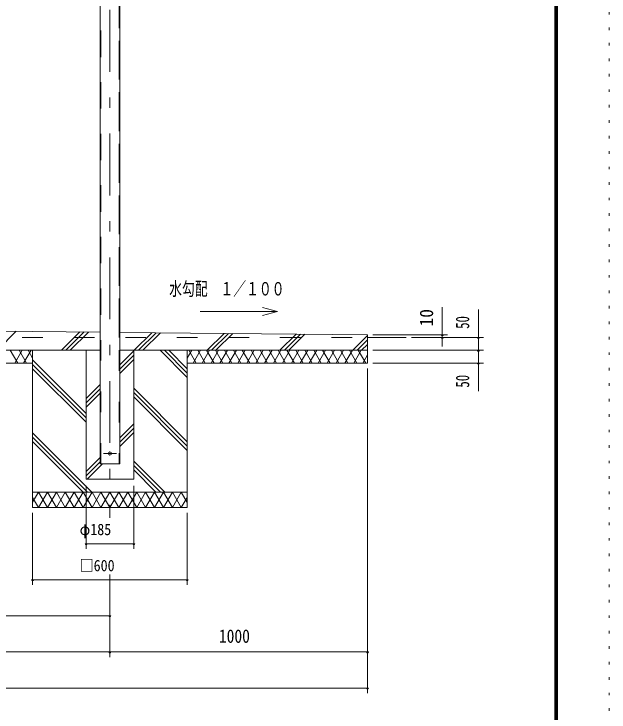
# Model space of a CAD drawing. Units: millimetres, scale not verified. Extents: x -30415 to 30412, y -14700 to 14700.
# Drawn here: x 22329 to 30412, y -4252 to 5224 of the extents above; entities that cross this region are included whole.
import ezdxf
from ezdxf.enums import TextEntityAlignment as Align

# ---------------------------------------------------------------- set-up
doc = ezdxf.new("R2010")
doc.units = ezdxf.units.MM
doc.header["$LTSCALE"] = 70
for name, pattern in [('USER2', [10, 4, -6]), ('USER3', [24, 12, -5, 2, -5]), ('USER4', [3, 0.5, -2.5])]:
    doc.linetypes.add(name, pattern=pattern)
for name, color, linetype, lineweight in [('0-6_2-0BOLD', 7, 'Continuous', 18), ('0-7_2-1HIDDEN', 3, 'USER2', 18), ('0-8_2-2CENTER', 3, 'USER3', 18), ('0-A_2-5DIM', 3, 'Continuous', 18), ('0-B_2-6HATCH', 2, 'Continuous', 18), ('0-C_F-F', 5, 'Continuous', 18), ('0-D_F-E_J_ADD', 5, 'USER4', 18)]:
    doc.layers.add(name, color=color, linetype=linetype, lineweight=lineweight)
doc.styles.add('ＭＳ ゴシック', font='')
doc.styles.get('ＭＳ ゴシック').set_extended_font_data('MS Gothic')

msp = doc.modelspace()

# ---------------------------------------------------------------- linework, layer by layer
at = {"layer": '0-6_2-0BOLD'}
for p, q in [((23498.86, -882.1), (23498.86, 6318.98)), ((20312.11, 937.14), (23498.86, 904.79)), ((23765.91, 902.08), (27132.38, 867.89)), ((27132.38, 867.9), (27132.38, 482.9)), ((27132.39, 832.9), (27657.4, 832.9)), ((23765.91, 657.9), (27132.38, 657.9)), ((22582.38, 482.9), (20587.38, 482.9)), ((27132.38, 482.9), (24682.38, 482.9)), ((24682.38, -1267.1), (22582.38, -1267.1))]:
    msp.add_line(p, q, dxfattribs=at)
for points in [[(23765.91, 6960.27), (23765.91, -882.1), (23498.86, -882.1)], [(16975.9, 657.9), (19887.39, 657.9), (19887.39, -742.1), (20587.38, -742.1), (20587.38, 657.9), (23498.86, 657.9)], [(24682.38, 657.9), (24682.38, -1477.1), (22582.38, -1477.1), (22582.38, 657.9)], [(23308.63, 657.9), (23308.63, -1092.1), (23956.13, -1092.1), (23956.13, 657.9)]]:
    msp.add_lwpolyline(points, dxfattribs=at)
msp.add_circle((23632.38, -742.1), 21, dxfattribs=at)
at = {"layer": '0-7_2-1HIDDEN'}
for p, q in [((23756.12, 6960.27), (23756.1, -882.1)), ((23756.12, 832.9), (23756.12, 6960.27)), ((13342.38, 832.9), (27132.38, 832.9))]:
    msp.add_line(p, q, dxfattribs=at)
msp.add_lwpolyline([(23508.65, -882.1), (23508.66, 6318.98), (23508.66, 832.9)], dxfattribs=at)
at = {"layer": '0-8_2-2CENTER'}
for p, q in [((23632.38, 6960.27), (23632.38, -1616.12)), ((23719.88, -742.1), (23544.88, -742.1))]:
    msp.add_line(p, q, dxfattribs=at)
at = {"layer": '0-A_2-5DIM'}
for p, q in [((25704.55, 1237.25), (25907.39, 1182.9)), ((28147.4, 711.14), (28147.4, 1245.9)), ((28637.4, 1210.9), (28637.4, 104.9)), ((27202.38, 867.9), (28217.4, 867.9)), ((28161.4, 867.9), (28133.4, 867.9)), ((28707.41, 832.9), (27727.4, 832.9)), ((28161.4, 832.9), (28133.4, 832.9)), ((28651.4, 832.9), (28623.4, 832.9)), ((27202.38, 657.9), (28707.41, 657.9)), ((28651.4, 657.9), (28623.4, 657.9)), ((28707.41, 482.9), (27202.38, 482.9)), ((28651.4, 482.9), (28623.4, 482.9)), ((27132.38, 412.9), (27132.38, -3997.1)), ((23308.63, -1180.63), (23308.63, -2037.1)), ((23956.13, -2037.1), (23956.13, -1180.63)), ((22582.38, -2527.1), (22582.38, -1547.1)), ((24682.38, -2527.1), (24682.38, -1547.09)), ((23322.63, -1967.1), (23294.63, -1967.1)), ((23308.63, -1967.1), (23956.13, -1967.1)), ((23970.13, -1967.1), (23942.13, -1967.1)), ((22596.38, -2457.1), (22568.38, -2457.1)), ((22582.38, -2457.1), (24682.38, -2457.1)), ((23632.38, -2387.1), (23632.38, -3507.1)), ((24696.38, -2457.1), (24668.38, -2457.1)), ((23632.39, -2947.1), (16842.38, -2947.1)), ((23646.39, -2947.1), (23618.39, -2947.1)), ((27132.38, -3437.1), (13342.38, -3437.1)), ((23646.38, -3437.1), (23618.38, -3437.1)), ((27146.38, -3437.1), (27118.38, -3437.1)), ((27132.38, -3927.1), (13342.38, -3927.1)), ((27146.38, -3927.1), (27118.38, -3927.1))]:
    msp.add_line(p, q, dxfattribs=at)
msp.add_lwpolyline([(24857.39, 1182.9), (25907.39, 1182.9), (25704.55, 1128.55)], dxfattribs=at)
for centre in [(28147.4, 867.9), (28147.4, 832.9), (28637.4, 832.9), (28637.4, 657.9), (28637.4, 482.9), (23308.63, -1967.1), (23956.13, -1967.1), (22582.38, -2457.1), (24682.38, -2457.1), (23632.39, -2947.1), (23632.38, -3437.1), (27132.38, -3437.1), (27132.38, -3927.1)]:
    msp.add_arc(centre, 14, 180, 0, dxfattribs=at)
at = {"layer": '0-B_2-6HATCH'}
for p, q in [((22360.14, 916.35), (22101.69, 657.9)), ((22972.84, 657.9), (23222.54, 907.59)), ((23281.34, 907), (23032.24, 657.9)), ((23091.64, 657.9), (23340.13, 906.4)), ((23962.79, 657.9), (24202.54, 897.64)), ((24261.33, 897.04), (24022.19, 657.9)), ((24081.59, 657.9), (24320.13, 896.45)), ((25182.53, 887.69), (24952.74, 657.9)), ((25012.14, 657.9), (25241.33, 887.09)), ((25300.13, 886.5), (25071.54, 657.9)), ((25942.69, 657.9), (26162.53, 877.74)), ((26221.33, 877.14), (26002.09, 657.9)), ((26061.48, 657.9), (26280.13, 876.55)), ((26932.64, 657.9), (27132.38, 857.64)), ((27132.38, 798.24), (26992.04, 657.9)), ((27051.43, 657.9), (27132.38, 738.84)), ((22278.31, 657.9), (22379.35, 482.9)), ((22338.94, 482.9), (22439.97, 657.9)), ((22399.56, 657.9), (22500.59, 482.9)), ((22460.18, 482.9), (22561.22, 657.9)), ((22520.8, 657.9), (22582.38, 551.24)), ((23765.91, 461.02), (23956.13, 651.24)), ((23956.13, 591.85), (23765.91, 401.62)), ((24312.79, 657.9), (24682.38, 288.3)), ((24682.38, 347.7), (24372.18, 657.9)), ((24431.58, 657.9), (24682.38, 407.1)), ((24682.38, 551.87), (24743.6, 657.9)), ((24703.19, 657.9), (24804.22, 482.9)), ((24763.81, 482.9), (24864.85, 657.9)), ((24824.43, 657.9), (24925.47, 482.9)), ((24885.05, 482.9), (24986.09, 657.9)), ((24945.68, 657.9), (25046.71, 482.9)), ((25006.3, 482.9), (25107.33, 657.9)), ((25066.92, 657.9), (25167.96, 482.9)), ((25127.54, 482.9), (25228.58, 657.9)), ((25188.16, 657.9), (25289.2, 482.9)), ((25248.79, 482.9), (25349.82, 657.9)), ((25309.41, 657.9), (25410.44, 482.9)), ((25370.03, 482.9), (25471.06, 657.9)), ((25430.65, 657.9), (25531.69, 482.9)), ((25491.27, 482.9), (25592.31, 657.9)), ((25551.9, 657.9), (25652.93, 482.9)), ((25612.51, 482.9), (25713.55, 657.9)), ((25673.14, 657.9), (25774.17, 482.9)), ((25733.76, 482.9), (25834.79, 657.9)), ((25794.38, 657.9), (25895.42, 482.9)), ((25855, 482.9), (25956.04, 657.9)), ((26016.66, 482.9), (25915.63, 657.9)), ((26077.28, 657.9), (25976.25, 482.9)), ((26036.87, 657.9), (26137.91, 482.9)), ((26097.49, 482.9), (26198.53, 657.9)), ((26158.11, 657.9), (26259.15, 482.9)), ((26218.73, 482.9), (26319.77, 657.9)), ((26279.36, 657.9), (26380.39, 482.9)), ((26339.98, 482.9), (26441.01, 657.9)), ((26400.6, 657.9), (26501.64, 482.9)), ((26461.22, 482.9), (26562.26, 657.9)), ((26521.84, 657.9), (26622.88, 482.9)), ((26582.47, 482.9), (26683.5, 657.9)), ((26643.09, 657.9), (26744.13, 482.9)), ((26703.71, 482.9), (26804.75, 657.9)), ((26764.33, 657.9), (26865.37, 482.9)), ((26824.95, 482.9), (26925.99, 657.9)), ((26986.61, 482.9), (26885.58, 657.9)), ((27047.23, 657.9), (26946.2, 482.9)), ((27006.82, 657.9), (27107.85, 482.9)), ((27067.44, 482.9), (27132.38, 595.37)), ((27132.38, 650.43), (27128.06, 657.9)), ((22581.42, 482.9), (22582.38, 484.56)), ((22582.38, 527.2), (23308.63, -199.05)), ((23765.91, 342.22), (23956.13, 532.45)), ((24682.98, 482.9), (24682.38, 483.94)), ((23308.63, -258.45), (22582.38, 467.8)), ((22582.38, 408.4), (23308.63, -317.84)), ((23308.63, 3.74), (23498.86, 193.96)), ((23498.86, 134.57), (23308.63, -55.66)), ((23956.13, 143.4), (24682.38, -582.85)), ((23308.63, -115.05), (23498.86, 75.17)), ((24682.38, -642.25), (23956.13, 84)), ((23956.13, 24.6), (24682.38, -701.65)), ((23956.13, -338.71), (23765.91, -528.93)), ((23386.73, -1267.1), (22582.38, -462.75)), ((23765.91, -588.33), (23956.13, -398.1)), ((23956.13, -457.5), (23765.91, -647.73)), ((23327.34, -1267.1), (22582.38, -522.15)), ((22582.38, -581.54), (23267.94, -1267.1)), ((23498.86, -795.99), (23308.63, -986.21)), ((24376.68, -1267.1), (23956.13, -846.55)), ((23308.63, -1045.61), (23498.86, -855.38)), ((23531.54, -882.1), (23321.53, -1092.1)), ((23956.13, -905.95), (24317.28, -1267.1)), ((24257.89, -1267.1), (23956.13, -965.35)), ((22582.38, -1405.44), (22662.25, -1267.1)), ((23268.47, -1477.1), (23389.72, -1267.1)), ((23389.71, -1267.1), (23510.96, -1477.1)), ((23753.45, -1267.1), (23632.2, -1477.1)), ((23874.69, -1477.1), (23753.45, -1267.1)), ((23753.45, -1477.1), (23874.69, -1267.1)), ((23874.69, -1267.1), (23995.93, -1477.1)), ((23995.93, -1477.1), (24117.18, -1267.1)), ((24117.17, -1267.1), (24238.42, -1477.1)), ((24238.42, -1267.1), (24117.18, -1477.1)), ((24359.66, -1477.1), (24238.42, -1267.1)), ((24238.42, -1477.1), (24359.66, -1267.1)), ((24359.66, -1267.1), (24480.9, -1477.1)), ((24480.91, -1267.1), (24359.67, -1477.1)), ((24602.15, -1477.1), (24480.91, -1267.1)), ((22662.25, -1477.1), (22582.38, -1338.76)), ((24682.38, -1338.13), (24602.15, -1477.1))]:
    msp.add_line(p, q, dxfattribs=at)
for points in [[(22904.74, -1477.1), (22783.5, -1267.1), (22662.25, -1477.1)], [(22662.25, -1267.1), (22783.5, -1477.1), (22904.74, -1267.1), (23025.98, -1477.1)], [(23147.23, -1477.1), (23025.98, -1267.1), (22904.74, -1477.1)], [(23025.99, -1477.1), (23147.23, -1267.1), (23268.47, -1477.1)], [(23389.71, -1477.1), (23268.47, -1267.1), (23147.23, -1477.1)], [(23632.2, -1477.1), (23510.96, -1267.1), (23389.72, -1477.1)], [(23510.96, -1477.1), (23632.2, -1267.1), (23753.45, -1477.1)], [(24117.18, -1477.1), (23995.93, -1267.1), (23874.69, -1477.1)], [(24480.91, -1477.1), (24602.15, -1267.1), (24682.38, -1406.06)]]:
    msp.add_lwpolyline(points, dxfattribs=at)
at = {"layer": '0-C_F-F'}
for points in [[(29712.5, -14000), (-10467.5, -14000), (-10467.5, 14140), (29712.5, 14140)], [(29709, -13996.5), (-10464, -13996.5), (-10464, 14136.5), (29709, 14136.5)], [(29705.5, -13993), (29705.5, 14133), (-10460.5, 14133), (-10460.5, -13993)], [(29702, -13989.5), (29702, 14129.5), (-10457, 14129.5), (-10457, -13989.5)], [(29698.5, -13986), (29698.5, 14126), (-10453.5, 14126), (-10453.5, -13986)], [(29695, -13982.5), (-10450, -13982.5), (-10450, 14122.5), (29695, 14122.5)], [(29691.5, -13979), (29691.5, 14119), (-10446.5, 14119), (-10446.5, -13979)], [(29688, -13975.5), (29688, 14115.5), (-10443, 14115.5), (-10443, -13975.5)], [(29684.5, -13972), (29684.5, 14112), (-10439.5, 14112), (-10439.5, -13972)], [(29681, -13968.5), (29681, 14108.5), (-10436, 14108.5), (-10436, -13968.5)], [(29677.5, -13965), (29677.5, 14105), (-10432.5, 14105), (-10432.5, -13965)]]:
    msp.add_lwpolyline(points, close=True, dxfattribs=at)
at = {"layer": '0-D_F-E_J_ADD'}
msp.add_lwpolyline([(30412.5, -14700), (-11167.5, -14700), (-11167.5, 14700), (30412.5, 14700)], close=True, dxfattribs=at)

# ---------------------------------------------------------------- texts
at = {"layer": '0-A_2-5DIM', "color": 7, "style": 'ＭＳ ゴシック'}
for s, height, width, p in [('水勾配\u3000１／１００', 182.3, 0.7, (24437.39, 1347.77)), ('φ185', 155, 0.9, (23221.13, -1897.1)), ('□600', 155, 0.9, (23221.14, -2387.1)), ('1000', 182.3, 0.85, (25112.46, -3367.1))]:
    msp.add_text(s, height=height, dxfattribs=dict(at, width=width)).set_placement(p, align=Align.BOTTOM_LEFT)
for s, width, p in [('10', 0.95, (28077.4, 982.78)), ('50', 0.7, (28567.41, 949.5)), ('50', 0.7, (28567.41, 151.5))]:
    msp.add_text(s, height=182.3, rotation=90, dxfattribs=dict(at, width=width)).set_placement(p, align=Align.BOTTOM_LEFT)

doc.saveas('drawing.dxf')
